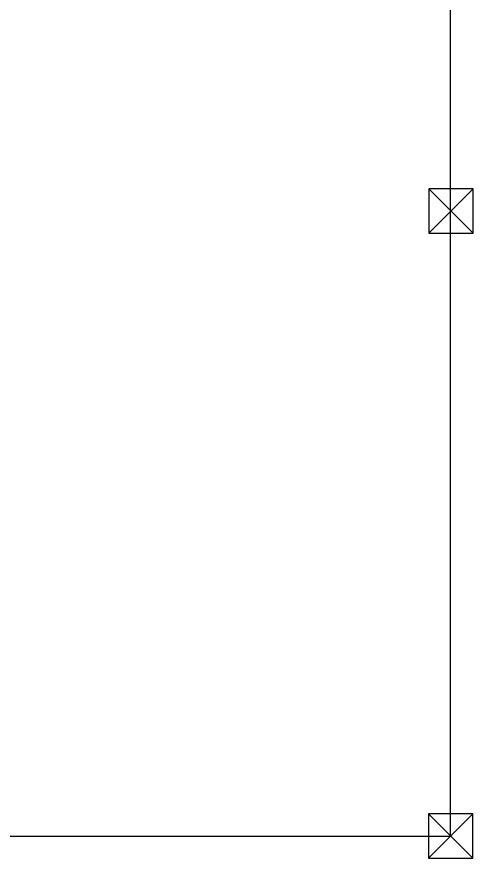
# Model space of a CAD drawing. Extents: x 33 to 1815, y -14679 to 245.
# Drawn here: x 52.19 to 55.27, y 2.08 to 7.78 of the extents above; entities that cross this region are included whole.
import ezdxf

# ---------------------------------------------------------------- set-up
doc = ezdxf.new("R2010")
doc.units = 0
doc.header["$MEASUREMENT"] = 0
doc.layers.add('PILAR', color=5, linetype='CONTINUOUS')
doc.layers.add('VARANDA', color=1, linetype='CONTINUOUS')

msp = doc.modelspace()

# ---------------------------------------------------------------- linework, layer by layer
at = {"layer": 'PILAR'}
for p, q in [((54.9749, 6.3111), (55.2749, 6.6111)), ((54.9749, 6.6111), (55.2749, 6.3111)), ((54.9727, 2.0802), (55.2727, 2.3802)), ((54.9727, 2.3802), (55.2727, 2.0802))]:
    msp.add_line(p, q, dxfattribs=at)
for points in [[(55.2749, 6.3111), (55.2749, 6.6111), (54.9749, 6.6111), (54.9749, 6.3111)], [(55.2727, 2.0802), (55.2727, 2.3802), (54.9727, 2.3802), (54.9727, 2.0802)]]:
    msp.add_lwpolyline(points, close=True, dxfattribs=at)
at = {"layer": 'VARANDA'}
for p, q in [((55.1227, 2.2302), (55.1227, 10.6923)), ((52.1227, 2.2302), (55.1227, 2.2302))]:
    msp.add_line(p, q, dxfattribs=at)

doc.saveas('drawing.dxf')
